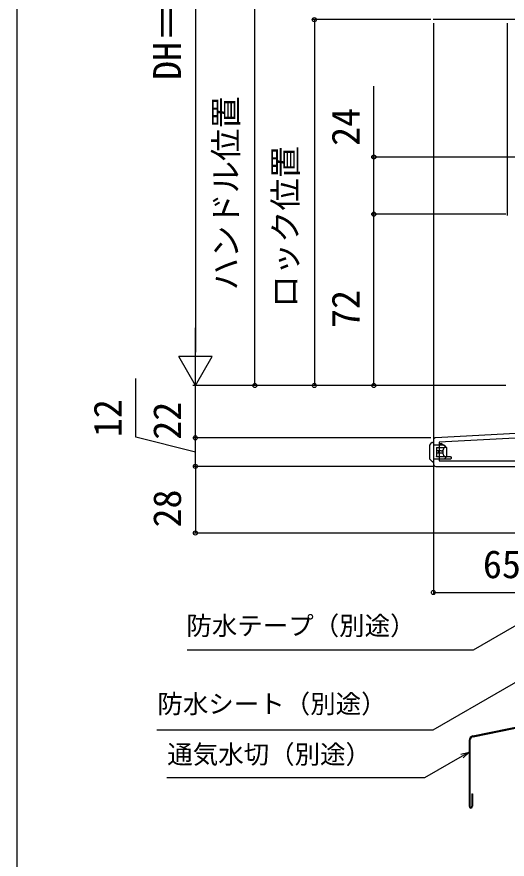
# Model space of a CAD drawing. Units: millimetres, scale not verified. Extents: x -700 to 700, y -1043 to 1036.
# Drawn here: x -700 to -494, y 107.4 to 461.4 of the extents above; entities that cross this region are included whole.
import ezdxf
from ezdxf.enums import TextEntityAlignment as Align

# ---------------------------------------------------------------- set-up
doc = ezdxf.new("R2010")
doc.units = ezdxf.units.MM
doc.header["$LTSCALE"] = 6
for name, color, linetype in [('0-2_YKK_11', 7, 'Continuous'), ('0-4_YKK_12', 2, 'Continuous'), ('0-5_YKK_13', 4, 'Continuous'), ('0-7_YKK_D', 6, 'Continuous'), ('0-8_YKK_ZWAK', 7, 'Continuous'), ('0-A_YSS_KE', 3, 'Continuous')]:
    doc.layers.add(name, color=color, linetype=linetype)
doc.styles.add('ＭＳ ゴシック', font='')
doc.styles.get('ＭＳ ゴシック').set_extended_font_data('MS Gothic')

msp = doc.modelspace()

# ---------------------------------------------------------------- linework, layer by layer
at = {"layer": '0-2_YKK_11'}
msp.add_line((-525, 283.547), (-525, 273.496), dxfattribs=at)
for points in [[(-473.785, 313.322), (-472.793, 307.696), (-477.6, 307.696), (-477.6, 313.052), (-477.058, 313.92), (-477.377, 314.496), (-480, 314.496), (-480, 286.854), (-524.052, 284.546)], [(-524, 272.496), (-463.4, 272.496), (-463.4, 244.496), (-460, 244.496), (-460, 246.396), (-460.5, 246.896), (-461, 247.396), (-461, 272.496), (-410, 272.496), (-410, 273.996), (-397.5, 273.996), (-397.5, 272.496), (-395, 272.496), (-395, 276.496), (-410, 276.496)]]:
    msp.add_lwpolyline(points, dxfattribs=at)
msp.add_lwpolyline([(-480, 284.852), (-522.6, 282.619), (-522.6, 274.896), (-480, 274.896)], close=True, dxfattribs=at)
for centre, start, end in [((-524, 283.547), 93.00003, 180), ((-524, 273.496), 180.00001, 269.99999)]:
    msp.add_arc(centre, 1, start, end, dxfattribs=at)
at = {"layer": '0-4_YKK_12'}
for p, q in [((-490.486, 460.266), (-525.107, 460.266)), ((-525.005, 458.766), (-525.005, 283.496)), ((-494.005, 458.766), (-494.005, 377.996))]:
    msp.add_line(p, q, dxfattribs=at)
at = {"layer": '0-5_YKK_13'}
for p, q in [((-526.5, 275.572), (-526.5, 281.472)), ((-525.376, 282.596), (-525.38, 282.591)), ((-525, 281.596), (-525, 275.396)), ((-520.5, 281.396), (-525, 281.396)), ((-523.7, 280.496), (-520.264, 280.496)), ((-523.7, 280.392), (-523.7, 280.496)), ((-523.7, 280.392), (-523.7, 278.996)), ((-519.5, 280.496), (-520.5, 281.396)), ((-519.565, 280.496), (-520.264, 280.496)), ((-520, 281.096), (-520, 280.946)), ((-519.565, 280.496), (-519.5, 280.496)), ((-519.5, 280.496), (-519.5, 276.496)), ((-522.8, 278.996), (-523.7, 278.996)), ((-523.7, 278.996), (-523.7, 277.996)), ((-523.7, 277.996), (-523.7, 276.6)), ((-522.8, 278.996), (-522.8, 277.996)), ((-522.359, 278.996), (-522.8, 278.996)), ((-522.359, 278.996), (-522.217, 278.996)), ((-522.217, 277.996), (-522.359, 277.996)), ((-521.8, 278.996), (-522.217, 278.996)), ((-521.8, 277.996), (-522.217, 277.996)), ((-521.667, 278.996), (-521.8, 278.996)), ((-521.667, 277.996), (-521.8, 277.996)), ((-521.667, 278.996), (-521.486, 278.996)), ((-521.486, 277.996), (-521.667, 277.996)), ((-521.451, 278.996), (-521.486, 278.996)), ((-521.451, 277.996), (-521.486, 277.996)), ((-521.451, 278.996), (-521.258, 278.996)), ((-521.258, 277.996), (-521.451, 277.996)), ((-521.028, 278.996), (-521.258, 278.996)), ((-521.028, 277.996), (-521.258, 277.996)), ((-521.028, 278.996), (-521.028, 277.996)), ((-520.5, 275.496), (-519.5, 276.496)), ((-519.565, 276.496), (-520.264, 276.496)), ((-519.5, 276.496), (-519.565, 276.496)), ((-517.8, 276.496), (-519.5, 276.496)), ((-517.8, 276.496), (-517.5, 276.496)), ((-525.488, 274.484), (-525.549, 274.545)), ((-520.5, 275.496), (-525, 275.496)), ((-517.8, 275.496), (-520.5, 275.496))]:
    msp.add_line(p, q, dxfattribs=at)
for points in [[(-526.412, 281.684), (-525.592, 282.504), (-525.588, 282.508)], [(-525.376, 282.596), (-525, 282.596), (-525, 281.596)], [(-522.4, 281.396), (-522.4, 281.996), (-520.8, 281.396)], [(-521.8, 281.771), (-521.8, 282.296), (-520, 281.096)], [(-522.359, 277.996), (-522.8, 277.996), (-523.7, 277.996)], [(-520.264, 276.496), (-523.7, 276.496), (-523.7, 276.6)], [(-521.028, 278.996), (-520.948, 279.19), (-520.888, 279.392)], [(-520.888, 277.6), (-520.947, 277.798), (-521.028, 277.996)], [(-517.5, 276.496), (-517.5, 275.796), (-517.8, 275.496)], [(-525.549, 274.545), (-526.5, 275.496), (-526.5, 275.572)], [(-525, 275.396), (-525, 274.396), (-525.276, 274.396)]]:
    msp.add_lwpolyline(points, dxfattribs=at)
for centre, radius, start, end in [((-526.2, 281.472), 0.3, 135, 180), ((-525.383, 282.295), 0.295, 89.30544, 134.94469), ((-525.376, 282.296), 0.3, 90, 135), ((-525.276, 274.696), 0.3, 225, 270)]:
    msp.add_arc(centre, radius, start, end, dxfattribs=at)
for centre, major_axis, start_param, end_param in [((-518.711, 278.496), (0, 2.9), 0.8581397, 1.2566748), ((-520.264, 280.196), (0, 0.3), 6.2831853, 7.141325), ((-518.711, 278.496), (0, 2.9), 1.8849178, 2.283453), ((-520.264, 276.796), (0, 0.3), 2.283453, 3.1415927)]:
    msp.add_ellipse(centre, major_axis=major_axis, ratio=0.789474, start_param=start_param, end_param=end_param, dxfattribs=at)
at = {"layer": '0-7_YKK_D'}
for p, q in [((-625, 664.495), (-625, 320.496)), ((-600.005, 306.497), (-600.005, 496.516)), ((-526.107, 460.266), (-576.005, 460.266)), ((-575.005, 460.266), (-575.005, 306.497)), ((-488.051, 402.496), (-551.005, 402.496)), ((-494.5, 378.496), (-551.005, 378.496)), ((-494.505, 378.496), (-551.005, 378.496)), ((-550.005, 306.496), (-550.005, 378.496)), ((-625, 306.496), (-625, 330.745)), ((-625, 306.496), (-632, 318.621)), ((-618, 318.621), (-632, 318.621)), ((-625, 306.496), (-618, 318.621)), ((-494.5, 306.496), (-626, 306.496)), ((-494.5, 306.496), (-626, 306.496)), ((-625, 284.496), (-625, 306.496)), ((-494.5, 306.497), (-601.005, 306.497)), ((-495.5, 306.497), (-576.005, 306.497)), ((-494.5, 306.496), (-551.005, 306.496)), ((-526.005, 284.496), (-626, 284.496)), ((-526.005, 284.496), (-626, 284.496)), ((-625, 272.496), (-625, 284.496)), ((-525, 272.996), (-525, 218.496)), ((-525, 272.496), (-626, 272.496)), ((-528, 272.496), (-626, 272.496)), ((-625, 272.496), (-625, 244.496)), ((-463.9, 244.496), (-626, 244.496)), ((-525, 219.496), (-460, 219.496))]:
    msp.add_line(p, q, dxfattribs=at)
for points in [[(-550.005, 378.496), (-550.005, 402.496), (-550.005, 432.26)], [(-625, 278.496), (-650, 284.746), (-650, 309.382)], [(-461, 222.606), (-463.945, 220.906), (-508.336, 195.277), (-628.503, 195.277)], [(-462.077, 198.019), (-465.022, 196.319), (-525.157, 161.6), (-641.217, 161.6)], [(-510, 152.433), (-512.945, 150.733), (-528.764, 141.6), (-636.925, 141.6)], [(-513.4, 151.522), (-510, 152.433), (-512.489, 149.944)]]:
    msp.add_lwpolyline(points, dxfattribs=at)
for centre in [(-575.005, 460.266), (-550.005, 402.496), (-550.005, 378.496), (-550.005, 378.496), (-600.005, 306.497), (-575.005, 306.497), (-550.005, 306.496), (-625, 284.496), (-625, 272.496), (-625, 272.496), (-625, 244.496), (-525, 219.496)]:
    msp.add_circle(centre, 0.85, dxfattribs=at)
at = {"layer": '0-8_YKK_ZWAK'}
msp.add_line((-700, 997), (-700, -1043), dxfattribs=at)
at = {"layer": '0-A_YSS_KE'}
for p, q in [((-508.399, 159.221), (-461.671, 168.728)), ((-508.329, 158.878), (-461.601, 168.385)), ((-510, 157.261), (-510, 129.645)), ((-509.65, 157.261), (-509.65, 129.645)), ((-508.85, 134.895), (-508.85, 129.645)), ((-508.85, 134.895), (-508.5, 134.895)), ((-508.5, 134.895), (-508.5, 129.645))]:
    msp.add_line(p, q, dxfattribs=at)
for centre, radius, start, end in [((-508, 157.261), 2, 101.5, 180), ((-508, 157.261), 1.65, 101.5, 180), ((-509.25, 129.645), 0.75, 180, 0), ((-509.25, 129.645), 0.4, 180, 0)]:
    msp.add_arc(centre, radius, start, end, dxfattribs=at)

# ---------------------------------------------------------------- texts
at = {"layer": '0-7_YKK_D', "style": 'ＭＳ ゴシック'}
for s, height, p in [('DH＝H－28', 11.73, (-627.5, 434.905)), ('ハンドル位置', 9.971, (-604.205, 346.488)), ('24', 11.73, (-552.505, 407.214)), ('ロック位置', 9.971, (-579.205, 339.22)), ('72', 11.73, (-552.505, 330.678)), ('12', 11.73, (-652.5, 284.792)), ('22', 11.73, (-627.5, 283.724)), ('28', 11.73, (-627.5, 246.814))]:
    msp.add_text(s, height=height, rotation=90, dxfattribs=at).set_placement(p, align=Align.BOTTOM_LEFT)
for s, height, p in [('65', 11.73, (-504.182, 221.996)), ('防水テープ（別途）', 7.845, (-628.789, 199.261)), ('防水シート（別途）', 7.845, (-640.96, 166.412)), ('通気水切（別途）', 7.845, (-636.792, 145.193))]:
    msp.add_text(s, height=height, dxfattribs=at).set_placement(p, align=Align.BOTTOM_LEFT)

doc.saveas('drawing.dxf')
